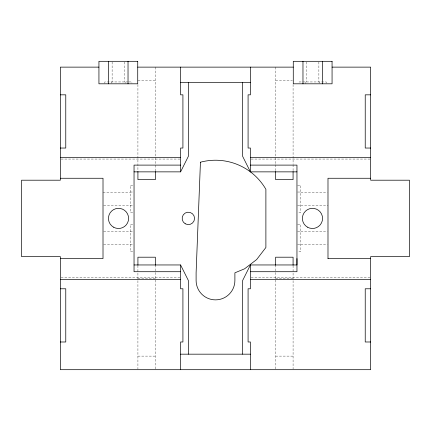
<?xml version="1.0" encoding="UTF-8"?>
<svg xmlns="http://www.w3.org/2000/svg" width="431" height="431" viewBox="0 0 431 431"><rect width="100%" height="100%" fill="white"/><g stroke="black" fill="none" stroke-linecap="round" stroke-linejoin="round"><path stroke-width="0.32" stroke-dasharray="2.15 1.62" d="M137.92 80.705L155.375 80.705M275.625 80.705L292.407 80.705M128.206 81.949L104.755 81.949L104.755 83.188M128.821 81.949L131.908 81.949L131.908 83.188M61.013 159.061L179.916 159.061M251.084 159.061L369.987 159.061M132.748 185.244L130.162 185.244L130.162 212.397L132.748 212.397M297.605 185.244L300.838 185.244L300.838 212.397L297.605 212.397M130.162 192.032L132.748 192.032M297.605 192.032L300.838 192.032M103.009 192.415L130.162 192.415M300.838 192.415L327.328 192.415M103.672 205.226L130.162 205.226M300.838 205.226L327.991 205.226M130.162 205.609L132.748 205.609M297.605 205.609L300.838 205.609M132.748 224.422L130.162 224.422L130.162 251.575L132.748 251.575M297.605 224.422L300.838 224.422L300.838 251.575L297.605 251.575M130.162 231.21L132.748 231.21M297.605 231.21L300.838 231.21M103.672 231.592L130.162 231.592M300.838 231.592L327.328 231.592M103.672 244.404L130.162 244.404M300.838 244.404L327.328 244.404M130.162 244.786L132.748 244.786M297.605 244.786L300.838 244.786M61.013 277.758L179.916 277.758M251.084 277.758L370.66 277.758M137.92 278.534L155.375 278.534M275.625 278.534L293.08 278.534M137.92 356.114L155.375 356.114M275.625 356.114L293.08 356.114M326.245 83.188L326.245 81.949L299.092 81.949L299.092 83.188M319.457 81.949L319.457 83.188M318.875 61.978L318.875 81.949M306.463 61.978L306.463 81.949M305.881 81.949L305.881 83.808M293.08 84.535L293.08 164.216M293.08 164.75L293.08 170.913M293.08 265.604L293.08 369.044M275.625 67.128L275.625 164.216M275.625 164.75L275.625 170.913M275.625 264.957L275.625 369.044M155.375 67.128L155.375 170.913M155.375 264.957L155.375 369.044M137.92 84.535L137.92 171.861M137.92 265.604L137.92 369.044M125.119 81.949L125.119 83.188M124.537 61.978L124.537 81.949M112.125 61.978L112.125 81.949M111.543 81.949L111.543 83.188"/><path stroke-width="0.65" d="M296.959 258.557L296.959 264.957L250.411 264.957L242.653 280.473L242.653 354.174M134.041 171.861L180.589 171.861L188.347 156.345L188.347 82.644M98.936 67.128L60.34 67.128L60.34 180.201L21.55 180.201L21.55 256.617L60.34 256.617L60.34 369.69L370.66 369.69L370.66 256.617L409.45 256.617L409.45 180.201L370.66 180.201L370.66 67.128L332.064 67.128M137.726 67.128L293.274 67.128M180.589 82.644L250.411 82.644M60.34 94.831L65.771 94.831L65.771 148.038L60.34 148.038M370.66 94.831L365.229 94.831L365.229 148.038L370.66 148.038M60.34 157.331L180.589 157.331M250.411 157.331L370.66 157.331M180.589 165.105L134.041 165.105L134.041 271.713L180.589 271.713M250.411 165.105L296.959 165.105L296.959 271.713L250.411 271.713M242.653 82.644L242.653 156.345L250.411 171.861L296.959 171.861M60.34 178.262L103.009 178.262L103.009 258.557L60.34 258.557M370.66 178.262L327.991 178.262L327.991 258.584M327.991 258.557L370.66 258.584M134.041 264.957L180.589 264.957L188.347 280.473L188.347 354.174M60.34 279.487L180.589 279.487M250.411 279.487L370.66 279.487M60.34 288.781L65.771 288.781L65.771 341.988L60.34 341.988M370.66 288.781L365.229 288.781L365.229 341.988L370.66 341.988M180.589 354.174L250.411 354.174M322.366 61.31L322.366 83.808M302.971 61.31L302.971 83.808M293.08 171.586L293.08 179.619L275.625 179.619L275.625 171.586M293.08 265.232L293.08 257.199L275.625 257.199L275.625 265.232M250.411 67.128L250.411 94.831L248.084 94.831L248.084 148.038L250.411 148.038L250.411 171.861M250.411 264.957L250.411 288.781L248.084 288.781L248.084 341.988L250.411 341.988L250.411 369.69M180.589 67.128L180.589 94.831L182.916 94.831L182.916 148.038L180.589 148.038L180.589 171.861M180.589 264.957L180.589 288.781L182.916 288.781L182.916 341.988L180.589 341.988L180.589 369.69M155.375 171.586L155.375 179.619L137.92 179.619L137.92 171.586M155.375 265.232L155.375 257.199L137.92 257.199L137.92 265.232M128.029 61.31L128.029 83.808M108.634 61.31L108.634 83.808M200.442 162.207L196.105 272.818L196.105 280.473A19.395 19.395 0 0 0 215.5 299.868A19.395 19.395 0 0 0 234.895 280.473L234.895 272.818L244.592 268.799L256.644 259.554L265.889 247.502L265.889 189.317A58.185 58.185 0 0 0 200.442 162.207M137.726 61.31L98.936 61.31L98.936 83.808L137.726 83.808L137.726 61.31M332.064 61.31L293.274 61.31L293.274 83.808L332.064 83.808L332.064 61.31M307.432 227.142A10.085 10.085 0 0 0 322.56 218.409A10.085 10.085 0 0 0 307.432 209.676A10.085 10.085 0 0 0 307.432 227.142M113.482 227.142A10.085 10.085 0 0 0 128.61 218.409A10.085 10.085 0 0 0 113.482 209.676A10.085 10.085 0 0 0 113.482 227.142M185.244 223.786A6.206 6.206 0 0 0 194.553 218.409A6.206 6.206 0 0 0 185.244 213.033A6.206 6.206 0 0 0 185.244 223.786"/></g></svg>
